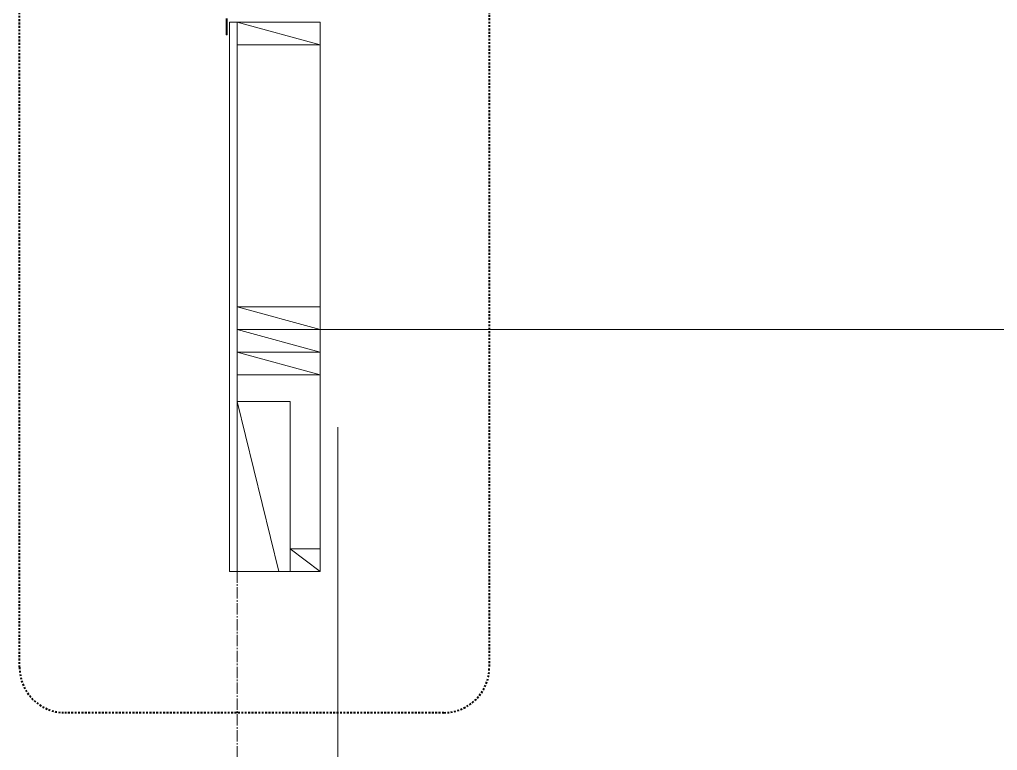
# Model space of a CAD drawing. Header units: inches. Extents: x -3905 to 10892, y 1064 to 9590.
# Drawn here: x 2664.2 to 2728.9, y 3745.1 to 3793.5 of the extents above; entities that cross this region are included whole.
import ezdxf

# ---------------------------------------------------------------- set-up
doc = ezdxf.new("R2010")
doc.units = ezdxf.units.IN
doc.header["$MEASUREMENT"] = 0
doc.linetypes.add('MYCENTER', pattern=[0.9375, 0.75, -0.0625, 0.0625, -0.0625])
doc.linetypes.add('MYHIDDEN', pattern=[0.1875, 0.125, -0.0625])
doc.layers.add('SECTIONS', color=70, linetype='Continuous', lineweight=0)

# ---------------------------------------------------------------- blocks, each defined once
blk = doc.blocks.new('*U461')
at = {"color": 0, "lineweight": 0}
blk.add_line((0, 0), (5.5, 1.5), dxfattribs=at)
blk.add_lwpolyline([(0, 0), (5.5, 0), (5.5, 1.5), (0, 1.5)], close=True, dxfattribs=at)

msp = doc.modelspace()

# ---------------------------------------------------------------- linework, layer by layer
at = {"layer": 'SECTIONS', "linetype": 'Continuous', "lineweight": 0}
for p, q in [((2678.07348, 3756.96976), (2678.07348, 3793.3031)), ((2678.07348, 3793.3031), (2678.57348, 3793.3031)), ((2678.07348, 3793.3031), (2678.57348, 3793.3031)), ((2678.57348, 3772.96976), (2678.57348, 3793.3031)), ((2684.07348, 3793.3031), (2678.57348, 3793.3031)), ((2684.07348, 3772.96976), (2684.07348, 3793.3031)), ((2684.07348, 3756.96976), (2684.07348, 3772.96976)), ((2678.57348, 3768.21976), (2678.57348, 3769.96976)), ((2678.57348, 3768.21976), (2681.32348, 3756.96976)), ((2685.22449, 3766.51408), (2685.22449, 3678.07121)), ((2682.07348, 3758.46976), (2684.07348, 3756.96976)), ((2678.07348, 3756.96976), (2678.57348, 3756.96976)), ((2678.57348, 3756.96976), (2684.07348, 3756.96976))]:
    msp.add_line(p, q, dxfattribs=at)
at = {"layer": 'SECTIONS', "lineweight": 0}
msp.add_line((2915.07348, 3772.96976), (2684.07348, 3772.96976), dxfattribs=at)
at = {"layer": 'SECTIONS', "linetype": 'MYCENTER', "lineweight": 0}
msp.add_line((2678.57348, 3756.96976), (2678.57348, 3676.96976), dxfattribs=at)
at = {"layer": 'SECTIONS', "linetype": 'MYHIDDEN', "lineweight": 40}
msp.add_lwpolyline([(2667.18108, 3800.16017), (2692.2512, 3800.16017, -0.41421356), (2695.2512, 3797.16017), (2695.2512, 3750.6273, -0.41421356), (2692.2512, 3747.6273), (2667.18108, 3747.6273, -0.41421356), (2664.18108, 3750.6273), (2664.18108, 3797.16017, -0.41421356)], format="xyb", close=True, dxfattribs=at)
at = {"layer": 'SECTIONS', "lineweight": 0}
msp.add_lwpolyline([(2677.85348, 3793.5531), (2677.85348, 3792.4906, 1), (2677.91848, 3792.4906), (2677.91848, 3793.5531, -0.41421356)], format="xyb", dxfattribs=at)
at = {"layer": 'SECTIONS', "linetype": 'Continuous', "lineweight": 0}
for points in [[(2678.57348, 3756.96976), (2682.07348, 3756.96976), (2682.07348, 3768.21976), (2678.57348, 3768.21976)], [(2682.07348, 3756.96976), (2684.07348, 3756.96976), (2684.07348, 3758.46976), (2682.07348, 3758.46976)]]:
    msp.add_lwpolyline(points, close=True, dxfattribs=at)

# ---------------------------------------------------------------- block references
at = {"layer": 'SECTIONS', "linetype": 'Continuous', "lineweight": 0, "xscale": -1}
for p in [(2684.07348, 3791.8031), (2684.07348, 3772.96976), (2684.07348, 3771.46976), (2684.07348, 3769.96976)]:
    msp.add_blockref('*U461', p, dxfattribs=at)

doc.saveas('drawing.dxf')
